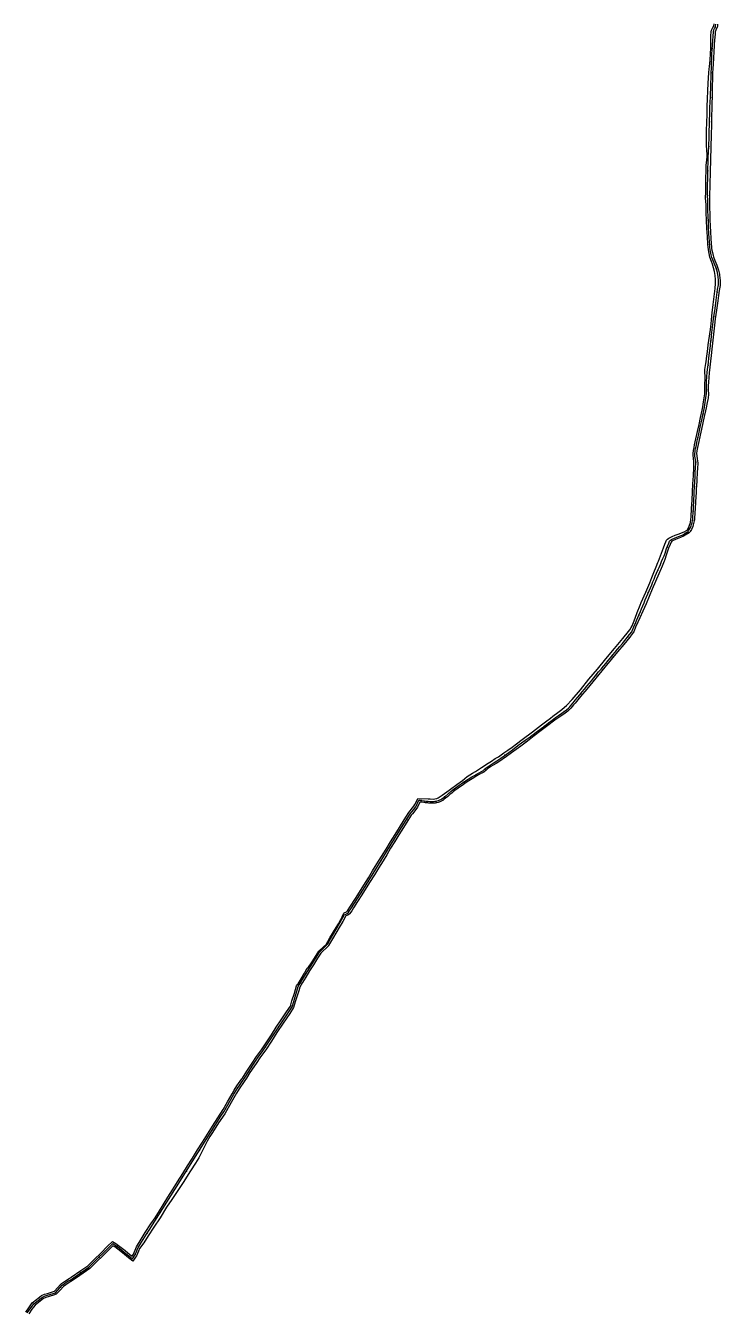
# Model space of a CAD drawing. Header units: inches. Extents: x 87993 to 113012, y 435073 to 454214.
# Drawn here: x 91538 to 94367, y 443707 to 448942 of the extents above; entities that cross this region are included whole.
import ezdxf

# ---------------------------------------------------------------- set-up
doc = ezdxf.new("R2010")
doc.units = ezdxf.units.IN
doc.header["$MEASUREMENT"] = 0
for name, color, linetype, true_color in [('As_waterkering_LDS', 7, 'Continuous', 0x05e8a7), ('Kernzone_LDS', 7, 'Continuous', 0xf7e890), ('Referentiepunten_LDS', 7, 'Continuous', 0x98e8ec)]:
    doc.layers.add(name, color=color, linetype=linetype, true_color=true_color)

msp = doc.modelspace()

# ---------------------------------------------------------------- linework, layer by layer
at = {"layer": 'As_waterkering_LDS'}
for points in [[(94236.6, 446880.9), (94239.7, 446886.3), (94243.4, 446893.3), (94245.4, 446897.4), (94248.7, 446904.3), (94250.3, 446909.5), (94252.1, 446915.7), (94252.8, 446918.6), (94253.9, 446923.5), (94254.8, 446927.7), (94255.3, 446933.1), (94255.9, 446940.1), (94256.8, 446957.2), (94257.8, 446977.1), (94258.3, 446986.6), (94259, 446999.4), (94259.8, 447016.9), (94260.2, 447022.7), (94261.1, 447042.4), (94262.3, 447063.1), (94263.3, 447083.5), (94264.4, 447103.5), (94265.4, 447123.1), (94266.4, 447140.8), (94266.6, 447146.6), (94267, 447152.4), (94267, 447162.3), (94267, 447167.1), (94264.2, 447188.3), (94263.8, 447198.9), (94264.3, 447205.4), (94264.7, 447210.6), (94266.4, 447218.3), (94268.4, 447227.7), (94273.4, 447249.9), (94278, 447271.3), (94282.7, 447292.9), (94287.2, 447313.2), (94291.6, 447333.8), (94296.2, 447355.1), (94300.3, 447373.6), (94303.1, 447385.9), (94304.6, 447396.4), (94307.4, 447416.4), (94310.2, 447435.4), (94311.2, 447442.2), (94311.3, 447452.1), (94311.5, 447465.1), (94311.4, 447472.1), (94311.6, 447491.8), (94312.7, 447511.1), (94314.3, 447530.4), (94316.5, 447550), (94318.6, 447569.7), (94320.8, 447588.8), (94323.2, 447608.2), (94326, 447628.2), (94327.2, 447637.8), (94327.9, 447643.6), (94330.9, 447674.6), (94331.4, 447679.5), (94332.6, 447691), (94335, 447713.2), (94337.7, 447735.2), (94338.9, 447746.8), (94340.6, 447756.5), (94344.5, 447779.3), (94347.4, 447800.8), (94350.3, 447823.2), (94353.5, 447844.7), (94356.4, 447867.4), (94359.7, 447886.1), (94360.3, 447890.7), (94360.1, 447898), (94359.5, 447908.9), (94359.1, 447913.9), (94358.2, 447919.9), (94357.1, 447926.9), (94355.2, 447935.8), (94352.7, 447946.1), (94348.7, 447958.1), (94345.3, 447967.2), (94336.4, 447988.4), (94333.1, 447996.9), (94329.8, 448008.3), (94327.2, 448021.3), (94325.5, 448030.5), (94324.7, 448037.6), (94324.2, 448043.2), (94322.6, 448065.8), (94322, 448075.7), (94320.9, 448097.1), (94319.7, 448118.5), (94318.6, 448140.3), (94317.5, 448169.1), (94316.9, 448184.5), (94316.5, 448206.2), (94315.9, 448228.3), (94315.8, 448250.8), (94315.8, 448272.7), (94315.8, 448294.8), (94316, 448317.1), (94316.3, 448339.5), (94316.7, 448361.5), (94317.6, 448383.7), (94318.3, 448405), (94319.3, 448426.9), (94320, 448448.8), (94321.4, 448492.4), (94322.3, 448514.2), (94323, 448536.4), (94323.7, 448558.7), (94324.6, 448580.5), (94325.2, 448599.8), (94326.4, 448638.7), (94326.7, 448643.7), (94327.4, 448665), (94328.2, 448686.1), (94329, 448707.5), (94329.7, 448729.1), (94330.5, 448750), (94331.1, 448769.8), (94331.9, 448790.1), (94332.6, 448806.3), (94333.4, 448825.3), (94334.3, 448845.3), (94336.8, 448881.8), (94338.1, 448898.6), (94339.9, 448917.7), (94341.4, 448925), (94343.5, 448931.1), (94347.2, 448936.4), (94347.2, 448936.4)], [(94347.2, 448936.4), (94347.9, 448940.2), (94349.4, 448948.5)], [(93139.7, 445785.3), (93143, 445785.2), (93147.1, 445785), (93150.1, 445784.8), (93162.6, 445783.1), (93168.1, 445782.1), (93176.6, 445781.4), (93184.8, 445780.6), (93190.9, 445780.6), (93196.2, 445780.5), (93199, 445780.4), (93204.9, 445781.1), (93210.6, 445782.1), (93214.1, 445783.1), (93219.9, 445784.8), (93224.5, 445786.6), (93229, 445788.7), (93233.1, 445791), (93238.2, 445794.8), (93245.8, 445800.9), (93258.5, 445811.7), (93270.8, 445821.8), (93283.6, 445831.9), (93298.1, 445842.5), (93304, 445846.8), (93311.2, 445852), (93325.7, 445861.8), (93340.8, 445871.7), (93355.1, 445880.4), (93365.4, 445886.9), (93379.3, 445895), (93399.4, 445905.9), (93411.8, 445916.1), (93417.7, 445920.7), (93425.8, 445926.2), (93441.8, 445936.7), (93457.3, 445946.6), (93464.5, 445951.4), (93472.9, 445957.2), (93486.3, 445966.3), (93496.6, 445973.4), (93514.9, 445986.7), (93527.6, 445996), (93543.1, 446008), (93557.6, 446018.8), (93567.2, 446025.9), (93577, 446033), (93587.4, 446039.9), (93599.6, 446048.7), (93623.1, 446067), (93637.6, 446077.9), (93651.8, 446089), (93667.7, 446100.7), (93682.1, 446112), (93696.6, 446123), (93708, 446131), (93721.1, 446140.3), (93741.2, 446153.8), (93749, 446161.3), (93753.7, 446166.1), (93758.1, 446171.2), (93767.9, 446182.3), (93776.6, 446193), (93785.8, 446203.9), (93795.2, 446215.4), (93804.5, 446226.9), (93814.2, 446238.5), (93823.7, 446249.9), (93832.7, 446260.6), (93842.3, 446272.6), (93852, 446284.3), (93861.7, 446296.1), (93871.6, 446308.2), (93881.3, 446320), (93891, 446331.6), (93900.5, 446343.3), (93910, 446354.7), (93919.7, 446366.2), (93929.4, 446377.9), (93938.9, 446389.3), (93948.4, 446400.6), (93958.5, 446412.3), (93968.7, 446424.7), (93979, 446436.9), (93983.7, 446443), (93988.1, 446448.5), (93992.6, 446453.9), (93997.9, 446461), (94006.3, 446472.3), (94008.7, 446475.5), (94019.4, 446502), (94021.2, 446506.3), (94026.2, 446518.3), (94031.4, 446530.3), (94036.4, 446542.1), (94041.6, 446554.1), (94046.9, 446566.1), (94051.9, 446578.2), (94056.8, 446589.9), (94061.2, 446601.9), (94066.6, 446614), (94071.8, 446626.2), (94077, 446638.5), (94082.4, 446650.5), (94087.7, 446662.9), (94092.6, 446675), (94097.6, 446686.9), (94102.4, 446698.9), (94107.6, 446710.9), (94112.8, 446722.7), (94118.1, 446734.5), (94123.2, 446746.5), (94128.4, 446758.4), (94133.7, 446770.3), (94138.7, 446782.1), (94142.3, 446791.9), (94145, 446802.1), (94148.4, 446811.8), (94152.4, 446821.4), (94157.4, 446832.9), (94161, 446841.4), (94164.5, 446845.3), (94168.2, 446848.4), (94173.5, 446851.3), (94180.4, 446854), (94196.7, 446860.6), (94211.4, 446866.4), (94214.8, 446867.7), (94236.6, 446880.9)], [(92629.3, 444965.7), (92648, 445026.9), (92690.6, 445097), (92734, 445166.1), (92766.1, 445197.4), (92805.4, 445263.5), (92836.3, 445319.6), (92841.6, 445321.6), (92847.6, 445324.1), (92851.9, 445327.2), (92855.8, 445333.1), (92862.6, 445342.9), (92913.1, 445422.7), (92974.6, 445522.1), (92996.7, 445558.2), (93036.9, 445623.9), (93068.1, 445674.1), (93103.5, 445730.2), (93117, 445746.9), (93126.3, 445759.1), (93139.7, 445785.3)], [(91543.9, 443695.9), (91570.9, 443733.4), (91606.3, 443760.6), (91616.8, 443765.8), (91658.5, 443778.5), (91686.4, 443809.3), (91711, 443826.8), (91718.3, 443830.1), (91795.1, 443882.7), (91892.1, 443978.7), (91893.5, 443977.8), (91893.5, 443977.8), (91901.3, 443973.1), (91919.6, 443959.6), (91930.8, 443950.5), (91972.4, 443916.7), (91982.5, 443931.9), (91983.1, 443933.3), (91983.3, 443933.7), (91987.7, 443943.3), (91987.7, 443943.4), (91988.4, 443945.1), (91991.8, 443953.7), (91996.1, 443963.2), (91998.4, 443967), (92002.7, 443974), (92029.7, 444016.6), (92040.2, 444033.3), (92063.4, 444070), (92145, 444199.6), (92332.8, 444497.9), (92344.4, 444515.8), (92355.7, 444534.9), (92384.9, 444587), (92393.1, 444600.9), (92434.2, 444661.3), (92463.1, 444705.8), (92484.4, 444738.8), (92504, 444763.9), (92547.2, 444829.4), (92557.9, 444845.9), (92622.7, 444944.1), (92629.3, 444965.7)]]:
    msp.add_lwpolyline(points, dxfattribs=at)
at = {"layer": 'Kernzone_LDS'}
for points in [[(91537.7, 443699.3), (91550.2, 443716.7), (91564.6, 443736.9), (91582, 443750.9), (91602.5, 443766.6), (91614.2, 443772.3), (91621.5, 443774.5), (91626, 443775.9), (91654.6, 443784.6), (91680.7, 443813.4), (91683.4, 443815.7), (91707.5, 443832.9), (91714.9, 443836.2), (91722.5, 443841.5), (91762.1, 443868.6), (91790.6, 443888.1), (91816.3, 443913.5), (91843.3, 443940.2), (91871.2, 443967.8), (91891.1, 443987.5), (91904.9, 443979.1), (91920.9, 443967.3), (91942.2, 443950.3), (91962.2, 443934), (91970.9, 443927), (91976.3, 443935.3), (91986.4, 443958.8), (91989.5, 443965.6), (92008.5, 443996.7), (92016.3, 444010.3), (92025, 444023.6), (92047.9, 444058.6), (92064.7, 444084.3), (92082.6, 444112), (92098, 444136.9), (92116.6, 444167.6), (92135.2, 444197.1), (92155.8, 444229.7), (92177.2, 444263.8), (92196.8, 444295), (92217, 444327), (92237.8, 444360.1), (92258, 444392.3), (92278.4, 444424.7), (92299.2, 444457.7), (92320.2, 444491), (92341.6, 444524.7), (92359.9, 444556.7), (92378.2, 444589.3), (92386.8, 444603.9), (92398.4, 444621.1), (92417.8, 444649.6), (92420.3, 444653.4), (92439.1, 444681.6), (92460.3, 444714.5), (92477.4, 444740.9), (92498.5, 444768.2), (92517.5, 444797), (92538.5, 444828.8), (92558.6, 444860.3), (92578.9, 444890.5), (92600.3, 444922.8), (92615.8, 444946.4), (92622.5, 444967.5), (92632.3, 444999.4), (92641.3, 445028.8), (92644.8, 445035.2), (92647, 445037.7), (92659.5, 445058), (92673.2, 445081), (92684.7, 445100.6), (92690.2, 445105.2), (92704.4, 445127.1), (92720.4, 445152.4), (92731.8, 445170.6), (92750.4, 445188), (92761.1, 445197.9), (92777.3, 445224.2), (92802.9, 445266.6), (92811.9, 445281.9), (92821.3, 445298.9), (92825.9, 445307.6), (92826.9, 445310.9), (92833.4, 445324.6), (92834.9, 445326.8), (92844.1, 445330.2), (92848.3, 445334.4), (92861.2, 445353.8), (92880.6, 445384.5), (92897.5, 445411.2), (92915.2, 445439.4), (92933.5, 445469), (92951, 445497.2), (92968.7, 445525.8), (92987.4, 445556.3), (93005.5, 445585.9), (93024.1, 445616.2), (93042.2, 445645.6), (93060.1, 445674.4), (93079.5, 445705.2), (93098.7, 445735.3), (93119.2, 445761.3), (93123, 445767.9), (93132.1, 445785.9), (93135.3, 445792.6), (93177.4, 445791.7), (93185.4, 445790.9), (93198.4, 445790.5), (93204.4, 445790.6), (93212.8, 445792.5), (93214.9, 445793.3), (93218.6, 445795.2), (93234.4, 445806.1), (93263.1, 445826.9), (93273.6, 445834.4), (93288.4, 445845), (93294.4, 445849.3), (93316.6, 445866.6), (93336.5, 445882), (93357.4, 445895.5), (93369.4, 445903.1), (93394.1, 445918.7), (93395.1, 445919.3), (93421.7, 445936.2), (93435.4, 445944.9), (93450.7, 445955.2), (93463.1, 445962.9), (93485.4, 445978.3), (93502.1, 445989.8), (93519, 446001.9), (93537.3, 446015.5), (93560, 446033), (93601.8, 446064.6), (93639.2, 446092.8), (93654.9, 446104.6), (93660.8, 446108.9), (93675.2, 446120), (93685, 446127.5), (93705.8, 446143.2), (93721.7, 446155.2), (93732.8, 446164.3), (93741, 446172), (93763.7, 446196.6), (93797.2, 446236.1), (93832.3, 446278.7), (93866.8, 446319.9), (93901.5, 446361.9), (93936.4, 446403.7), (93970.2, 446445.1), (93993.4, 446473.1), (93998.1, 446479.4), (94004.5, 446489), (94008.3, 446496.3), (94013.8, 446509.5), (94020.4, 446527.4), (94028.7, 446550.2), (94040.2, 446580.3), (94045.1, 446591.9), (94063.6, 446633.2), (94079.9, 446671.5), (94088.7, 446692.8), (94096.9, 446713.9), (94106.4, 446736.6), (94113.1, 446753.9), (94115.3, 446759.6), (94135.9, 446813.6), (94141.6, 446828.5), (94145.5, 446838.9), (94148.5, 446844.8), (94152.7, 446849.9), (94158, 446853.7), (94170.6, 446860), (94183.6, 446865.5), (94195.7, 446870.1), (94219.4, 446879.2), (94229.2, 446885.1), (94233, 446886.8), (94233, 446886.9), (94240.3, 446903), (94242.2, 446906.8), (94245.4, 446917.7), (94247.9, 446929), (94248.9, 446940.7), (94250.6, 446974.5), (94252.4, 447008.9), (94254.1, 447041.7), (94255.8, 447074.5), (94257.6, 447108.1), (94259.4, 447140.9), (94260, 447164.2), (94258.5, 447178.2), (94257.1, 447191.1), (94256.8, 447198.7), (94257.8, 447211.2), (94260.4, 447223.5), (94262.6, 447234), (94268.2, 447258.9), (94274.6, 447288.5), (94280.9, 447317.1), (94287, 447345.8), (94293.4, 447374.6), (94296.5, 447389), (94299.2, 447408.8), (94304.1, 447442.2), (94304.4, 447458.4), (94304.4, 447474.2), (94304.5, 447483), (94305.1, 447501.9), (94304.9, 447540.7), (94308.3, 447565.3), (94309.3, 447572.3), (94312.9, 447596.6), (94313.9, 447603.6), (94316.6, 447626.5), (94318.5, 447641), (94320.8, 447658.4), (94327, 447704.1), (94329.7, 447727.2), (94331.5, 447743.8), (94333.6, 447773.4), (94336.8, 447793.5), (94338.8, 447806.2), (94342.7, 447838.5), (94346.4, 447871.3), (94347.8, 447891.6), (94347.8, 447907.2), (94346.5, 447923.9), (94343.5, 447939.7), (94336, 447970.2), (94331.1, 447981), (94324.8, 447998.2), (94318.6, 448029.2), (94317.4, 448040.4), (94316.7, 448050), (94314.6, 448082.4), (94312.9, 448115.1), (94311.3, 448147.7), (94309.8, 448180.6), (94309.5, 448213.1), (94307.4, 448238.6), (94307.9, 448265.4), (94308.5, 448301.4), (94308.3, 448323.5), (94309.3, 448348.3), (94310.2, 448373.7), (94312.4, 448393.5), (94313.1, 448408.8), (94313.2, 448417.8), (94312.6, 448433.6), (94311.2, 448455.9), (94311.5, 448480), (94311.4, 448507.7), (94311.6, 448515.4), (94312.4, 448546.9), (94313.3, 448579.5), (94314.3, 448612.4), (94315.5, 448644.6), (94316.7, 448675.9), (94318.1, 448707.3), (94320.4, 448749.7), (94322, 448766.2), (94322.7, 448773.7), (94325.5, 448803.4), (94327.3, 448827.8), (94328.3, 448852.1), (94328.6, 448865.9), (94328.8, 448879.3), (94329.1, 448900.7), (94330.7, 448917.1), (94331.6, 448923.1), (94337.2, 448934.3), (94341.4, 448940.1), (94342.4, 448949.1)], [(94356.4, 448947.7), (94355.3, 448941.9), (94354.1, 448935.2), (94353.7, 448933.4), (94353.5, 448933.2), (94352.9, 448932.4), (94352.4, 448931.6), (94349.8, 448927.9), (94348.6, 448924.4), (94346.9, 448917.1), (94345.9, 448907.6), (94343.9, 448883.6), (94342.7, 448865.9), (94342.3, 448860.7), (94340.9, 448835.9), (94339.9, 448810.7), (94337.8, 448785.3), (94336.8, 448767.6), (94336.1, 448748.5), (94335.3, 448722.3), (94334.5, 448698.4), (94333.9, 448674.3), (94333.5, 448650.2), (94333.1, 448627.5), (94332.6, 448602.3), (94332.1, 448577.5), (94331.6, 448552.8), (94331, 448529.1), (94330.3, 448506.8), (94330, 448485.5), (94329, 448459.5), (94328.5, 448434.7), (94327.7, 448409.3), (94327.1, 448384.1), (94326.3, 448358.5), (94325.5, 448333.1), (94324.6, 448307.9), (94324.4, 448283), (94323.9, 448258.4), (94323.6, 448245.3), (94323, 448224), (94323.3, 448199.4), (94324.3, 448175), (94325.2, 448150.5), (94326.3, 448125.7), (94327.7, 448100.9), (94329, 448075.9), (94330.5, 448053), (94331.3, 448042.4), (94332.1, 448034.3), (94333.2, 448027.3), (94335.1, 448017.4), (94337.9, 448005.7), (94339.6, 447999.4), (94345.6, 447984.7), (94353.1, 447966.3), (94360.1, 447945.3), (94363.8, 447929.2), (94364.6, 447924.2), (94365.8, 447916.1), (94366.8, 447902.8), (94367.3, 447890.3), (94366.4, 447883.7), (94362.8, 447862.8), (94360.2, 447841.9), (94357, 447820.9), (94354.5, 447801.3), (94352, 447783.1), (94349.1, 447765.1), (94346.7, 447747.9), (94343.9, 447721.7), (94341.1, 447697), (94338.4, 447672.3), (94335.7, 447647.8), (94333, 447623.5), (94330.2, 447598.6), (94327.6, 447574.6), (94324.9, 447550.4), (94322.3, 447527.3), (94320.3, 447508.6), (94318.6, 447489.9), (94318.4, 447473.8), (94318.4, 447457.9), (94319.2, 447439.9), (94317.2, 447424.1), (94316.6, 447418.7), (94314.4, 447405.9), (94310.2, 447385.3), (94307.1, 447372.1), (94302, 447348.8), (94296.5, 447323), (94290.9, 447297.4), (94285.5, 447272.9), (94280, 447247.5), (94274.5, 447222.6), (94271.7, 447210), (94270.8, 447198.4), (94271.1, 447189.2), (94273.2, 447177.4), (94274.6, 447168.2), (94275.2, 447160.8), (94275.2, 447154.7), (94274.5, 447141.3), (94272.9, 447118.1), (94271.8, 447094.5), (94271.3, 447085.7), (94270.2, 447067.9), (94269, 447052.6), (94268.3, 447038.2), (94267.5, 447022.9), (94264.7, 446976.1), (94263.7, 446955.6), (94262.5, 446935.1), (94261.8, 446928.1), (94261.2, 446924.1), (94260, 446918.6), (94258.6, 446913), (94257.2, 446908.3), (94254.9, 446901), (94249.3, 446889.4), (94244.3, 446880.2), (94242.7, 446877.4), (94241.1, 446875.4), (94240.2, 446874.9), (94240.1, 446874.8), (94217.8, 446861.3), (94205.1, 446856.4), (94185.2, 446848.4), (94174.7, 446844), (94170.5, 446841.2), (94166.9, 446837.5), (94165.5, 446834.3), (94162.9, 446828), (94156.4, 446812.8), (94151.8, 446800.3), (94148.7, 446788.9), (94139.6, 446761.9), (94138.6, 446759.6), (94130, 446739.1), (94126.2, 446730.3), (94116.5, 446707.6), (94103.2, 446676.6), (94090.1, 446646), (94077.4, 446616.1), (94064.6, 446586.2), (94052, 446556.5), (94040, 446528.9), (94031.9, 446511.8), (94022.2, 446490.2), (94014.8, 446472), (94008.6, 446463.7), (93998.8, 446450.5), (93974.1, 446420.2), (93948.4, 446389.7), (93923, 446359.3), (93897.3, 446328.3), (93872.7, 446298.5), (93847.8, 446268.2), (93823.4, 446238.5), (93798.4, 446208.3), (93775.4, 446180.5), (93769.9, 446174.1), (93758.3, 446160.8), (93751.8, 446154.3), (93745.6, 446148.3), (93734.7, 446140.9), (93692.8, 446111.3), (93664.5, 446089.7), (93637.8, 446069.3), (93609.2, 446047.3), (93582, 446026.7), (93555, 446006.1), (93526.8, 445984.9), (93496.6, 445963.9), (93464.6, 445942.4), (93453.7, 445935.2), (93442.5, 445928.2), (93433.1, 445922.6), (93419.5, 445913.3), (93413.8, 445908.7), (93403.3, 445900.1), (93395.8, 445896), (93395.1, 445895.6), (93375.5, 445884.7), (93363.3, 445877.3), (93336.7, 445860.6), (93327.2, 445854.3), (93320.7, 445850), (93299.8, 445835), (93286.2, 445825), (93280.9, 445820.9), (93275.1, 445816.3), (93265.6, 445808.4), (93256.7, 445800.9), (93247.6, 445793.4), (93242.8, 445789.5), (93236.5, 445784.9), (93234.8, 445783.9), (93231.1, 445781.9), (93227.1, 445780.1), (93224.5, 445779.1), (93221.9, 445778.1), (93217.7, 445776.9), (93212.1, 445775.3), (93208.6, 445774.7), (93205.7, 445774.2), (93198.9, 445773.4), (93190.5, 445773.6), (93183.8, 445773.7), (93180.5, 445774), (93176, 445774.4), (93169.9, 445774.9), (93166.6, 445775.2), (93163, 445775.9), (93159.2, 445776.5), (93150.4, 445777.8), (93143.8, 445778.1), (93134.1, 445757.9), (93130.8, 445753.7), (93112.9, 445730.7), (93108.1, 445724.5), (93094.4, 445702.6), (93076.3, 445673.8), (93058.1, 445644.4), (93041, 445616.8), (93024.3, 445590.2), (93008.3, 445563.6), (92993.4, 445539.1), (92975.1, 445509.1), (92958.1, 445481.8), (92941.1, 445454.9), (92924.6, 445428), (92907.5, 445400.6), (92890, 445373.1), (92873.2, 445346.5), (92866, 445335.3), (92857.1, 445322.3), (92854.2, 445320.1), (92849.9, 445317.5), (92841.2, 445314), (92829.1, 445291.9), (92815.2, 445266.7), (92805.7, 445250.3), (92787.8, 445220.2), (92779.8, 445206.9), (92771.7, 445193), (92770.6, 445191.9), (92739.4, 445161.6), (92726.6, 445141.2), (92710.3, 445115.2), (92694.4, 445089.7), (92678.7, 445064.3), (92665.6, 445042.2), (92654.4, 445024), (92650, 445009.4), (92644.7, 444992.3), (92642.1, 444983.8), (92636, 444963.6), (92629.1, 444941.1), (92613.4, 444917), (92587.1, 444877.3), (92561.2, 444838.3), (92538.8, 444803.1), (92515.4, 444767.8), (92493.9, 444739.2), (92476, 444712.5), (92451.1, 444675.6), (92437, 444653.4), (92427.9, 444639.3), (92407.4, 444609.8), (92396.3, 444591.9), (92375.1, 444553.4), (92348.7, 444507.8), (92323.6, 444470.5), (92298.4, 444431.4), (92288.3, 444414.7), (92277, 444395.5), (92251, 444344.4), (92242.7, 444328.7), (92229.4, 444306.2), (92209.7, 444275.7), (92178.7, 444228.3), (92132.4, 444158.2), (92111.5, 444127.2), (92084.9, 444083), (92060.1, 444046), (92036.3, 444009.8), (92018.9, 443982.4), (92001.4, 443958), (91996.9, 443947.6), (91988.6, 443928.5), (91985.1, 443923.1), (91974, 443906.4), (91956.1, 443921.2), (91931.5, 443940.8), (91912.6, 443956), (91900.3, 443965.3), (91893.2, 443969.8), (91887.1, 443963.6), (91868, 443944.8), (91848.6, 443925.9), (91830, 443907.8), (91812.4, 443890.3), (91799.5, 443877.2), (91772, 443858.3), (91744.2, 443839.3), (91721.8, 443824), (91714.5, 443820.7), (91691.1, 443804), (91677.9, 443789.5), (91662.4, 443772.4), (91650.7, 443768.8), (91619.4, 443759.2), (91610, 443754.6), (91596.8, 443744.5), (91576, 443728.4), (91563.3, 443711), (91550, 443692.5)]]:
    msp.add_lwpolyline(points, dxfattribs=at)
at = {"layer": 'Referentiepunten_LDS'}
for p in [(94334.6, 448849.7), (94330.5, 448749.7), (94326.9, 448649.8), (94323.4, 448549.9), (94320, 448449.9), (94316.5, 448350), (94315.8, 448250), (94318.2, 448150), (94323.7, 448050.2), (94349.9, 447954.4), (94354.9, 447855.9), (94340.6, 447757), (94329.2, 447657.7), (94317.4, 447558.4), (94311.4, 447458.6), (94297.3, 447359.9), (94276, 447262.2), (94267, 447163.6), (94262.3, 447063.7), (94257.1, 446963.9), (94225.4, 446874.1), (94150.3, 446816.5), (94113.2, 446723.7), (94074.1, 446631.7), (94035.3, 446539.6), (93990.2, 446451.1), (93926.3, 446374.2), (93862.5, 446297.2), (93799, 446220), (93731.2, 446147), (93650.5, 446088), (93570.4, 446028.2), (93490, 445968.8), (93407.4, 445912.5), (93322.6, 445859.7), (93148.2, 445784.9), (93243.3, 445798.9), (93090, 445708.9), (93037.1, 445624.1), (92984.9, 445538.8), (92932.3, 445453.7), (92879.1, 445369), (92820.6, 445291), (92770.4, 445204.5), (92709.1, 445126.5), (92656.7, 445041.3), (92623.7, 444947.3), (92569.5, 444863.5), (92514.6, 444779.9), (92457.8, 444697.7), (92402.4, 444614.4), (92351.8, 444528.3), (92298.6, 444443.6), (92245.3, 444358.9), (92192.1, 444274.3), (92138.8, 444189.7), (92085.5, 444105.1), (92032.1, 444020.5), (91910, 443966.7), (91836.3, 443923.5), (91983.2, 443933.6), (91760.5, 443859), (91679.2, 443801.4), (91595.3, 443752.2)]:
    msp.add_point(p, dxfattribs=at)

doc.saveas('drawing.dxf')
